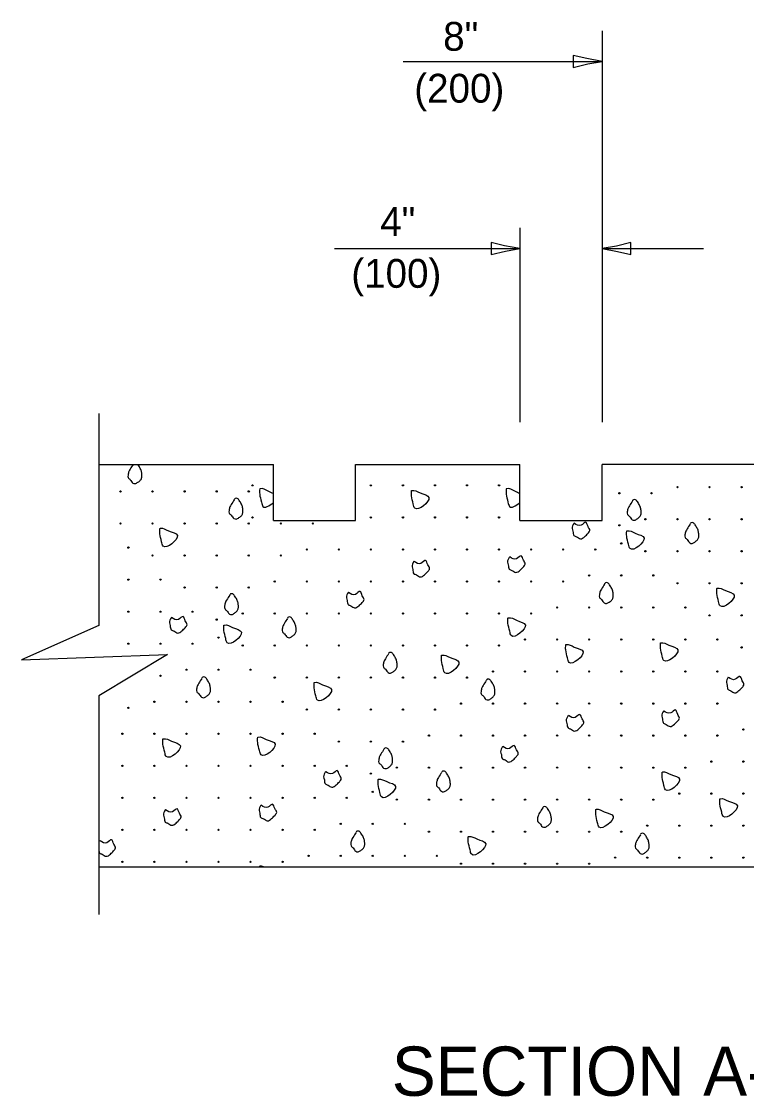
# Model space of a CAD drawing. Extents: x 0 to 2.83, y 0 to 1.83.
# Drawn here: x 2.163 to 2.4571, y 0.4726 to 0.9089 of the extents above; entities that cross this region are included whole.
import ezdxf

# ---------------------------------------------------------------- set-up
doc = ezdxf.new("R2010")
doc.units = 0
for name, color, linetype in [('RD_Pr_Roadway_Dimensions', 7, 'Continuous'), ('RD_Pr_Roadway_Items', 7, 'Continuous'), ('RD_Pr_Roadway_Notes', 7, 'Continuous')]:
    doc.layers.add(name, color=color, linetype=linetype)

msp = doc.modelspace()

# ---------------------------------------------------------------- linework, layer by layer
at = {"layer": 'RD_Pr_Roadway_Dimensions'}
for p, q in [((2.39849, 0.90507), (2.39849, 0.74622)), ((2.3178, 0.89268), (2.39849, 0.89268)), ((2.36515, 0.82514), (2.36515, 0.74622)), ((2.29001, 0.81671), (2.36515, 0.81671)), ((2.39849, 0.81671), (2.43959, 0.81671))]:
    msp.add_line(p, q, dxfattribs=at)
for points in [[(2.38683, 0.89512), (2.38682, 0.89268), (2.38682, 0.89024), (2.39266, 0.89167), (2.39849, 0.89268), (2.39227, 0.89381)], [(2.3535, 0.81915), (2.35349, 0.81671), (2.35349, 0.81428), (2.35932, 0.8157), (2.36515, 0.81671), (2.35893, 0.81785)], [(2.41015, 0.81428), (2.41016, 0.81671), (2.41016, 0.81915), (2.40432, 0.81772), (2.39849, 0.81671), (2.40471, 0.81558)]]:
    msp.add_lwpolyline(points, close=True, dxfattribs=at)
at = {"layer": 'RD_Pr_Roadway_Items'}
for p, q in [((2.1944, 0.72912), (2.26515, 0.72912)), ((2.26515, 0.70638), (2.26515, 0.72912)), ((2.29848, 0.70638), (2.29848, 0.72912)), ((2.29848, 0.72912), (2.36515, 0.72912)), ((2.36516, 0.70638), (2.36516, 0.72912)), ((2.39849, 0.70638), (2.39849, 0.72912)), ((2.46516, 0.72912), (2.39849, 0.72912)), ((2.26515, 0.70638), (2.29848, 0.70638)), ((2.36516, 0.70638), (2.39849, 0.70638)), ((2.19478, 0.57643), (2.1944, 0.57603)), ((2.1944, 0.56573), (2.56234, 0.56573)), ((2.25952, 0.56596), (2.25948, 0.56573))]:
    msp.add_line(p, q, dxfattribs=at)
for centre in [(2.25671, 0.72062), (2.30472, 0.72062), (2.31772, 0.72062), (2.33072, 0.72062), (2.34372, 0.72062), (2.35672, 0.72062), (2.42907, 0.71987), (2.44207, 0.71987), (2.45507, 0.71987), (2.20316, 0.71816), (2.21616, 0.71816), (2.22917, 0.71816), (2.24217, 0.71816), (2.25517, 0.71816), (2.40552, 0.71741), (2.41852, 0.71741), (2.25671, 0.70761), (2.30472, 0.70761), (2.31772, 0.70761), (2.33072, 0.70761), (2.34372, 0.70761), (2.35672, 0.70761), (2.41607, 0.70687), (2.42907, 0.70687), (2.44207, 0.70687), (2.45507, 0.70687), (2.20316, 0.70516), (2.21616, 0.70516), (2.22917, 0.70516), (2.24217, 0.70516), (2.25517, 0.70516), (2.26817, 0.70516), (2.28117, 0.70516), (2.40552, 0.70441), (2.20637, 0.69536), (2.27871, 0.69461), (2.29171, 0.69461), (2.30472, 0.69461), (2.31772, 0.69461), (2.33072, 0.69461), (2.34372, 0.69461), (2.35672, 0.69461), (2.36972, 0.69461), (2.38272, 0.69461), (2.39572, 0.69461), (2.40627, 0.69707), (2.41607, 0.69387), (2.42907, 0.69387), (2.44207, 0.69387), (2.45507, 0.69387), (2.21616, 0.69216), (2.22917, 0.69216), (2.24217, 0.69216), (2.25517, 0.69216), (2.26817, 0.69216), (2.20637, 0.68236), (2.21937, 0.68236), (2.26571, 0.68161), (2.27871, 0.68161), (2.29171, 0.68161), (2.30472, 0.68161), (2.31772, 0.68161), (2.33072, 0.68161), (2.34372, 0.68161), (2.35672, 0.68161), (2.36972, 0.68161), (2.38272, 0.68161), (2.39327, 0.68407), (2.40627, 0.68407), (2.41927, 0.68407), (2.42907, 0.68087), (2.44207, 0.68087), (2.45507, 0.68087), (2.22917, 0.67916), (2.24217, 0.67916), (2.25517, 0.67916), (2.20637, 0.66936), (2.21937, 0.66936), (2.23237, 0.66936), (2.25271, 0.66861), (2.26571, 0.66861), (2.27871, 0.66861), (2.29171, 0.66861), (2.30472, 0.66861), (2.31772, 0.66861), (2.33072, 0.66861), (2.34372, 0.66861), (2.35672, 0.66861), (2.36972, 0.66861), (2.38026, 0.67107), (2.39327, 0.67107), (2.40627, 0.67107), (2.41927, 0.67107), (2.43227, 0.67107), (2.44207, 0.66787), (2.45507, 0.66787), (2.24217, 0.66615), (2.24291, 0.65881), (2.20637, 0.65636), (2.21937, 0.65636), (2.23237, 0.65636), (2.25271, 0.65561), (2.26571, 0.65561), (2.27871, 0.65561), (2.29171, 0.65561), (2.30472, 0.65561), (2.31772, 0.65561), (2.33072, 0.65561), (2.34372, 0.65561), (2.35672, 0.65561), (2.36726, 0.65807), (2.38026, 0.65807), (2.39327, 0.65807), (2.40627, 0.65807), (2.41927, 0.65807), (2.43227, 0.65807), (2.44527, 0.65807), (2.45507, 0.65486), (2.22991, 0.64581), (2.24291, 0.64581), (2.25591, 0.64581), (2.21937, 0.64335), (2.26571, 0.64261), (2.27871, 0.64261), (2.29171, 0.64261), (2.30472, 0.64261), (2.31772, 0.64261), (2.33072, 0.64261), (2.34372, 0.64261), (2.35426, 0.64507), (2.36726, 0.64507), (2.38026, 0.64507), (2.39327, 0.64507), (2.40627, 0.64507), (2.41927, 0.64507), (2.43227, 0.64507), (2.44527, 0.64507), (2.21691, 0.63281), (2.22991, 0.63281), (2.24291, 0.63281), (2.25591, 0.63281), (2.26891, 0.63281), (2.20637, 0.63035), (2.27871, 0.62961), (2.29171, 0.62961), (2.30472, 0.62961), (2.31772, 0.62961), (2.33072, 0.62961), (2.34126, 0.63206), (2.35426, 0.63206), (2.36726, 0.63206), (2.38026, 0.63206), (2.39327, 0.63206), (2.40627, 0.63206), (2.41927, 0.63206), (2.43227, 0.63206), (2.44527, 0.63206), (2.20391, 0.61981), (2.21691, 0.61981), (2.22991, 0.61981), (2.24291, 0.61981), (2.25591, 0.61981), (2.26891, 0.61981), (2.28192, 0.61981), (2.45581, 0.62152), (2.29171, 0.61661), (2.30472, 0.61661), (2.31772, 0.61661), (2.32826, 0.61906), (2.34126, 0.61906), (2.35426, 0.61906), (2.36726, 0.61906), (2.38026, 0.61906), (2.39327, 0.61906), (2.40627, 0.61906), (2.41927, 0.61906), (2.43227, 0.61906), (2.44527, 0.61906), (2.20391, 0.60681), (2.21691, 0.60681), (2.22991, 0.60681), (2.24291, 0.60681), (2.25591, 0.60681), (2.26891, 0.60681), (2.28192, 0.60681), (2.29492, 0.60681), (2.44281, 0.60852), (2.45581, 0.60852), (2.30472, 0.60361), (2.31526, 0.60606), (2.32826, 0.60606), (2.34126, 0.60606), (2.35426, 0.60606), (2.36726, 0.60606), (2.38026, 0.60606), (2.39327, 0.60606), (2.40627, 0.60606), (2.41927, 0.60606), (2.43227, 0.60606), (2.20391, 0.59381), (2.21691, 0.59381), (2.22991, 0.59381), (2.24291, 0.59381), (2.25591, 0.59381), (2.26891, 0.59381), (2.28192, 0.59381), (2.29492, 0.59381), (2.30546, 0.59626), (2.42981, 0.59552), (2.44281, 0.59552), (2.45581, 0.59552), (2.31526, 0.59306), (2.32826, 0.59306), (2.34126, 0.59306), (2.35426, 0.59306), (2.36726, 0.59306), (2.38026, 0.59306), (2.39327, 0.59306), (2.40627, 0.59306), (2.41927, 0.59306), (2.20391, 0.58081), (2.21691, 0.58081), (2.22991, 0.58081), (2.24291, 0.58081), (2.25591, 0.58081), (2.26891, 0.58081), (2.28192, 0.58081), (2.29246, 0.58326), (2.30546, 0.58326), (2.31846, 0.58326), (2.32826, 0.58006), (2.34126, 0.58006), (2.35426, 0.58006), (2.36726, 0.58006), (2.38026, 0.58006), (2.39327, 0.58006), (2.40627, 0.58006), (2.41681, 0.58252), (2.42981, 0.58252), (2.44281, 0.58252), (2.45581, 0.58252), (2.20391, 0.5678), (2.21691, 0.5678), (2.22991, 0.5678), (2.24291, 0.5678), (2.25591, 0.5678), (2.26891, 0.5678), (2.27946, 0.57026), (2.29246, 0.57026), (2.30546, 0.57026), (2.31846, 0.57026), (2.33146, 0.57026), (2.34126, 0.56706), (2.35426, 0.56706), (2.36726, 0.56706), (2.38026, 0.56706), (2.39327, 0.56706), (2.40381, 0.56952), (2.41681, 0.56952), (2.42981, 0.56952), (2.44281, 0.56952), (2.45581, 0.56952)]:
    msp.add_circle(centre, 0.00025, dxfattribs=at)
for points in [[(2.20828, 0.72912), (2.20706, 0.72721), (2.20657, 0.7263), (2.20621, 0.72481), (2.20628, 0.72375), (2.20713, 0.7229), (2.20819, 0.72156), (2.20911, 0.72135), (2.21024, 0.72191), (2.21131, 0.72283), (2.2118, 0.72389), (2.2118, 0.72531), (2.21152, 0.72672), (2.21081, 0.72813), (2.21032, 0.72891), (2.21016, 0.72912)], [(2.25961, 0.71921), (2.25961, 0.71708), (2.26031, 0.71383), (2.26095, 0.71206), (2.26515, 0.71356)], [(2.26515, 0.71729), (2.26307, 0.71829), (2.25982, 0.71928), (2.25961, 0.71921)], [(2.3212, 0.71848), (2.3212, 0.71636), (2.32191, 0.71311), (2.32254, 0.71134), (2.32827, 0.71565), (2.32466, 0.71756), (2.32141, 0.71855), (2.3212, 0.71848)], [(2.35961, 0.71921), (2.35961, 0.71708), (2.36032, 0.71383), (2.36096, 0.71206), (2.36516, 0.71356)], [(2.36516, 0.71729), (2.36308, 0.71829), (2.35983, 0.71928), (2.35961, 0.71921)], [(2.24932, 0.7148), (2.24804, 0.71282), (2.24755, 0.7119), (2.24719, 0.71042), (2.24726, 0.70936), (2.24811, 0.70851), (2.24917, 0.70717), (2.25009, 0.70695), (2.25122, 0.70752), (2.25229, 0.70844), (2.25278, 0.7095), (2.25278, 0.71091), (2.2525, 0.71233), (2.25179, 0.71374), (2.2513, 0.71452), (2.25052, 0.7153), (2.24967, 0.7153), (2.24932, 0.71495)], [(2.41083, 0.71431), (2.40956, 0.71233), (2.40906, 0.71141), (2.40871, 0.70992), (2.40878, 0.70886), (2.40963, 0.70802), (2.41069, 0.70667), (2.41161, 0.70646), (2.41274, 0.70703), (2.4138, 0.70794), (2.4143, 0.70901), (2.4143, 0.71042), (2.41401, 0.71183), (2.41331, 0.71325), (2.41281, 0.71403), (2.41203, 0.7148), (2.41118, 0.7148), (2.41083, 0.71445)], [(2.21914, 0.70312), (2.21914, 0.701), (2.21984, 0.69774), (2.22048, 0.69598), (2.22621, 0.70029), (2.2226, 0.7022), (2.21935, 0.70319), (2.21914, 0.70312)], [(2.38714, 0.70529), (2.38636, 0.7031), (2.38665, 0.70197), (2.38707, 0.70027), (2.38813, 0.69978), (2.38969, 0.69893), (2.39145, 0.69985), (2.39273, 0.70112), (2.39351, 0.70232), (2.3928, 0.70388), (2.39188, 0.70565), (2.38997, 0.70444), (2.38721, 0.70522)], [(2.40848, 0.70209), (2.40848, 0.69997), (2.40919, 0.69672), (2.40982, 0.69495), (2.41555, 0.69926), (2.41195, 0.70117), (2.40869, 0.70216), (2.40848, 0.70209)], [(2.43424, 0.7049), (2.43297, 0.70292), (2.43247, 0.702), (2.43212, 0.70052), (2.43219, 0.69946), (2.43304, 0.69861), (2.4341, 0.69727), (2.43502, 0.69705), (2.43615, 0.69762), (2.43721, 0.69854), (2.4377, 0.6996), (2.4377, 0.70101), (2.43742, 0.70243), (2.43671, 0.70384), (2.43622, 0.70462), (2.43544, 0.7054), (2.43459, 0.7054), (2.43424, 0.70505)], [(2.32219, 0.68981), (2.32141, 0.68761), (2.32169, 0.68648), (2.32212, 0.68478), (2.32318, 0.68429), (2.32473, 0.68344), (2.3265, 0.68436), (2.32777, 0.68563), (2.32855, 0.68684), (2.32785, 0.68839), (2.32693, 0.69016), (2.32502, 0.68896), (2.32226, 0.68973)], [(2.36094, 0.69164), (2.36016, 0.68945), (2.36045, 0.68832), (2.36087, 0.68662), (2.36193, 0.68613), (2.36349, 0.68528), (2.36525, 0.6862), (2.36653, 0.68747), (2.36731, 0.68867), (2.3666, 0.69023), (2.36568, 0.692), (2.36377, 0.6908), (2.36101, 0.69157)], [(2.39952, 0.68054), (2.39824, 0.67856), (2.39775, 0.67764), (2.3974, 0.67616), (2.39747, 0.6751), (2.39831, 0.67425), (2.39938, 0.6729), (2.40029, 0.67269), (2.40143, 0.67326), (2.40249, 0.67418), (2.40298, 0.67524), (2.40298, 0.67665), (2.4027, 0.67807), (2.40199, 0.67948), (2.4015, 0.68026), (2.40072, 0.68104), (2.39987, 0.68104), (2.39952, 0.68068)], [(2.24748, 0.67605), (2.2462, 0.67407), (2.24571, 0.67315), (2.24536, 0.67167), (2.24543, 0.67061), (2.24627, 0.66976), (2.24734, 0.66841), (2.24825, 0.6682), (2.24939, 0.66877), (2.25045, 0.66969), (2.25094, 0.67075), (2.25094, 0.67216), (2.25066, 0.67358), (2.24995, 0.67499), (2.24946, 0.67577), (2.24868, 0.67655), (2.24783, 0.67655), (2.24748, 0.67619)], [(2.29558, 0.67724), (2.2948, 0.67504), (2.29509, 0.67391), (2.29551, 0.67222), (2.29657, 0.67172), (2.29813, 0.67087), (2.2999, 0.67179), (2.30117, 0.67306), (2.30195, 0.67427), (2.30124, 0.67582), (2.30032, 0.67759), (2.29841, 0.67639), (2.29565, 0.67717)], [(2.44504, 0.67883), (2.44504, 0.67671), (2.44575, 0.67345), (2.44638, 0.67168), (2.45211, 0.676), (2.44851, 0.67791), (2.44525, 0.6789), (2.44504, 0.67883)], [(2.22379, 0.66704), (2.22301, 0.66484), (2.22329, 0.66371), (2.22372, 0.66201), (2.22478, 0.66152), (2.22633, 0.66067), (2.2281, 0.66159), (2.22937, 0.66286), (2.23015, 0.66406), (2.22944, 0.66562), (2.22852, 0.66739), (2.22662, 0.66619), (2.22386, 0.66696)], [(2.24513, 0.66384), (2.24513, 0.66171), (2.24583, 0.65846), (2.24647, 0.65669), (2.2522, 0.66101), (2.24859, 0.66292), (2.24534, 0.66391), (2.24513, 0.66384)], [(2.27088, 0.66665), (2.26961, 0.66467), (2.26912, 0.66375), (2.26876, 0.66226), (2.26883, 0.6612), (2.26968, 0.66035), (2.27074, 0.65901), (2.27166, 0.6588), (2.27279, 0.65936), (2.27385, 0.66028), (2.27435, 0.66134), (2.27435, 0.66276), (2.27407, 0.66417), (2.27336, 0.66559), (2.27286, 0.66636), (2.27209, 0.66714), (2.27124, 0.66714), (2.27088, 0.66679)], [(2.36032, 0.66677), (2.36032, 0.66465), (2.36103, 0.6614), (2.36167, 0.65963), (2.36739, 0.66394), (2.36379, 0.66585), (2.36053, 0.66684), (2.36032, 0.66677)], [(2.38375, 0.65593), (2.38375, 0.65381), (2.38445, 0.65056), (2.38509, 0.64879), (2.39082, 0.6531), (2.38721, 0.65501), (2.38396, 0.656), (2.38375, 0.65593)], [(2.42216, 0.65666), (2.42216, 0.65454), (2.42287, 0.65128), (2.42351, 0.64952), (2.42924, 0.65383), (2.42563, 0.65574), (2.42238, 0.65673), (2.42216, 0.65666)], [(2.31186, 0.65226), (2.31059, 0.65028), (2.3101, 0.64936), (2.30974, 0.64787), (2.30981, 0.64681), (2.31066, 0.64596), (2.31172, 0.64462), (2.31264, 0.64441), (2.31377, 0.64497), (2.31483, 0.64589), (2.31533, 0.64695), (2.31533, 0.64837), (2.31505, 0.64978), (2.31434, 0.65119), (2.31384, 0.65197), (2.31307, 0.65275), (2.31222, 0.65275), (2.31186, 0.6524)], [(2.33338, 0.65164), (2.33338, 0.64952), (2.33409, 0.64626), (2.33472, 0.64449), (2.34045, 0.64881), (2.33684, 0.65072), (2.33359, 0.65171), (2.33338, 0.65164)], [(2.23616, 0.64228), (2.23489, 0.6403), (2.23439, 0.63938), (2.23404, 0.6379), (2.23411, 0.63684), (2.23496, 0.63599), (2.23602, 0.63465), (2.23694, 0.63443), (2.23807, 0.635), (2.23913, 0.63592), (2.23963, 0.63698), (2.23963, 0.63839), (2.23934, 0.63981), (2.23864, 0.64122), (2.23814, 0.642), (2.23736, 0.64278), (2.23652, 0.64278), (2.23616, 0.64243)], [(2.35154, 0.6414), (2.35026, 0.63942), (2.34977, 0.6385), (2.34941, 0.63702), (2.34948, 0.63596), (2.35033, 0.63511), (2.35139, 0.63376), (2.35231, 0.63355), (2.35344, 0.63412), (2.35451, 0.63504), (2.355, 0.6361), (2.355, 0.63751), (2.35472, 0.63893), (2.35401, 0.64034), (2.35352, 0.64112), (2.35274, 0.6419), (2.35189, 0.6419), (2.35154, 0.64154)], [(2.44969, 0.64274), (2.44891, 0.64055), (2.44919, 0.63942), (2.44962, 0.63772), (2.45068, 0.63723), (2.45224, 0.63638), (2.454, 0.6373), (2.45528, 0.63857), (2.45605, 0.63977), (2.45535, 0.64133), (2.45443, 0.6431), (2.45252, 0.6419), (2.44976, 0.64267)], [(2.28169, 0.64057), (2.28169, 0.63845), (2.28239, 0.6352), (2.28303, 0.63343), (2.28876, 0.63774), (2.28515, 0.63965), (2.2819, 0.64064), (2.28169, 0.64057)], [(2.42349, 0.6291), (2.42271, 0.6269), (2.42299, 0.62577), (2.42342, 0.62407), (2.42448, 0.62358), (2.42604, 0.62273), (2.4278, 0.62365), (2.42908, 0.62492), (2.42985, 0.62613), (2.42915, 0.62768), (2.42823, 0.62945), (2.42632, 0.62825), (2.42356, 0.62903)], [(2.38474, 0.62726), (2.38396, 0.62506), (2.38424, 0.62393), (2.38467, 0.62224), (2.38573, 0.62174), (2.38728, 0.62089), (2.38905, 0.62181), (2.39032, 0.62308), (2.3911, 0.62429), (2.39039, 0.62584), (2.38947, 0.62761), (2.38757, 0.62641), (2.38481, 0.62719)], [(2.22039, 0.61768), (2.22039, 0.61555), (2.2211, 0.6123), (2.22174, 0.61053), (2.22746, 0.61485), (2.22386, 0.61676), (2.2206, 0.61775), (2.22039, 0.61768)], [(2.25881, 0.6184), (2.25881, 0.61628), (2.25952, 0.61303), (2.26015, 0.61126), (2.26588, 0.61557), (2.26227, 0.61748), (2.25902, 0.61847), (2.25881, 0.6184)], [(2.31003, 0.6135), (2.30875, 0.61152), (2.30826, 0.6106), (2.3079, 0.60912), (2.30797, 0.60806), (2.30882, 0.60721), (2.30988, 0.60587), (2.3108, 0.60565), (2.31193, 0.60622), (2.313, 0.60714), (2.31349, 0.6082), (2.31349, 0.60961), (2.31321, 0.61103), (2.3125, 0.61244), (2.31201, 0.61322), (2.31123, 0.614), (2.31038, 0.614), (2.31003, 0.61364)], [(2.35813, 0.61469), (2.35735, 0.6125), (2.35763, 0.61136), (2.35806, 0.60967), (2.35912, 0.60917), (2.36068, 0.60832), (2.36244, 0.60924), (2.36372, 0.61052), (2.36449, 0.61172), (2.36379, 0.61327), (2.36287, 0.61504), (2.36096, 0.61384), (2.3582, 0.61462)], [(2.28634, 0.60449), (2.28556, 0.60229), (2.28584, 0.60116), (2.28626, 0.59947), (2.28733, 0.59897), (2.28888, 0.59812), (2.29065, 0.59904), (2.29192, 0.60031), (2.2927, 0.60152), (2.29199, 0.60307), (2.29107, 0.60484), (2.28916, 0.60364), (2.28641, 0.60442)], [(2.33343, 0.6041), (2.33216, 0.60212), (2.33166, 0.6012), (2.33131, 0.59971), (2.33138, 0.59865), (2.33223, 0.5978), (2.33329, 0.59646), (2.33421, 0.59625), (2.33534, 0.59681), (2.3364, 0.59773), (2.3369, 0.59879), (2.3369, 0.60021), (2.33661, 0.60162), (2.33591, 0.60304), (2.33541, 0.60381), (2.33463, 0.60459), (2.33379, 0.60459), (2.33343, 0.60424)], [(2.42287, 0.60422), (2.42287, 0.6021), (2.42358, 0.59885), (2.42421, 0.59708), (2.42994, 0.60139), (2.42634, 0.6033), (2.42308, 0.60429), (2.42287, 0.60422)], [(2.30767, 0.60129), (2.30767, 0.59917), (2.30838, 0.59591), (2.30902, 0.59414), (2.31475, 0.59846), (2.31114, 0.60037), (2.30789, 0.60136), (2.30767, 0.60129)], [(2.4463, 0.59338), (2.4463, 0.59126), (2.447, 0.58801), (2.44764, 0.58624), (2.45337, 0.59056), (2.44976, 0.59246), (2.44651, 0.59345), (2.4463, 0.59338)], [(2.22138, 0.589), (2.2206, 0.58681), (2.22089, 0.58568), (2.22131, 0.58398), (2.22237, 0.58348), (2.22393, 0.58264), (2.2257, 0.58355), (2.22697, 0.58483), (2.22775, 0.58603), (2.22704, 0.58759), (2.22612, 0.58935), (2.22421, 0.58815), (2.22145, 0.58893)], [(2.26013, 0.59084), (2.25936, 0.58865), (2.25964, 0.58751), (2.26006, 0.58582), (2.26112, 0.58532), (2.26268, 0.58447), (2.26445, 0.58539), (2.26572, 0.58667), (2.2665, 0.58787), (2.26579, 0.58942), (2.26487, 0.59119), (2.26296, 0.58999), (2.26021, 0.59077)], [(2.37441, 0.58971), (2.37314, 0.58773), (2.37264, 0.58681), (2.37229, 0.58532), (2.37236, 0.58426), (2.37321, 0.58341), (2.37427, 0.58207), (2.37519, 0.58186), (2.37632, 0.58242), (2.37738, 0.58334), (2.37788, 0.5844), (2.37788, 0.58582), (2.37759, 0.58723), (2.37689, 0.58865), (2.37639, 0.58942), (2.37561, 0.5902), (2.37477, 0.5902), (2.37441, 0.58985)], [(2.39593, 0.58909), (2.39593, 0.58697), (2.39663, 0.58371), (2.39727, 0.58195), (2.403, 0.58626), (2.39939, 0.58817), (2.39614, 0.58916), (2.39593, 0.58909)], [(2.29871, 0.57974), (2.29744, 0.57776), (2.29694, 0.57684), (2.29659, 0.57535), (2.29666, 0.57429), (2.29751, 0.57344), (2.29857, 0.5721), (2.29949, 0.57189), (2.30062, 0.57245), (2.30168, 0.57337), (2.30218, 0.57443), (2.30218, 0.57585), (2.30189, 0.57726), (2.30119, 0.57867), (2.30069, 0.57945), (2.29991, 0.58023), (2.29906, 0.58023), (2.29871, 0.57988)], [(2.1944, 0.57262), (2.1947, 0.57141), (2.19577, 0.57091), (2.19732, 0.57007), (2.19909, 0.57098), (2.20036, 0.57226), (2.20114, 0.57346), (2.20043, 0.57502), (2.19951, 0.57678), (2.1976, 0.57558), (2.19485, 0.57636)], [(2.34423, 0.57802), (2.34423, 0.5759), (2.34494, 0.57265), (2.34558, 0.57088), (2.35131, 0.57519), (2.3477, 0.5771), (2.34445, 0.57809), (2.34423, 0.57802)], [(2.41408, 0.57885), (2.41281, 0.57687), (2.41232, 0.57595), (2.41196, 0.57447), (2.41203, 0.57341), (2.41288, 0.57256), (2.41394, 0.57121), (2.41486, 0.571), (2.41599, 0.57157), (2.41705, 0.57249), (2.41755, 0.57355), (2.41755, 0.57496), (2.41727, 0.57638), (2.41656, 0.57779), (2.41606, 0.57857), (2.41529, 0.57935), (2.41444, 0.57935), (2.41408, 0.57899)], [(2.2611, 0.56573), (2.25973, 0.56603), (2.25952, 0.56596)]]:
    msp.add_spline(points, degree=3, dxfattribs=at)
at = {"layer": 'RD_Pr_Roadway_Notes'}
for p, q in [((2.1944, 0.74979), (2.1944, 0.6638)), ((2.1944, 0.63519), (2.1944, 0.54647))]:
    msp.add_line(p, q, dxfattribs=at)
msp.add_lwpolyline([(2.1944, 0.6638), (2.16301, 0.64976), (2.2222, 0.65191), (2.1944, 0.63519)], dxfattribs=at)

# ---------------------------------------------------------------- texts
at = {"layer": 'RD_Pr_Roadway_Dimensions'}
for s, p in [('8"', (2.33403, 0.89702)), ('(200)', (2.32231, 0.87596)), ('4"', (2.30849, 0.82187)), ('(100)', (2.29677, 0.80081))]:
    msp.add_text(s, height=0.0117, dxfattribs=at).set_placement(p)
at = {"layer": 'RD_Pr_Roadway_Notes'}
msp.add_text('SECTION A-A', height=0.02, dxfattribs=at).set_placement((2.31318, 0.47286))

doc.saveas('drawing.dxf')
